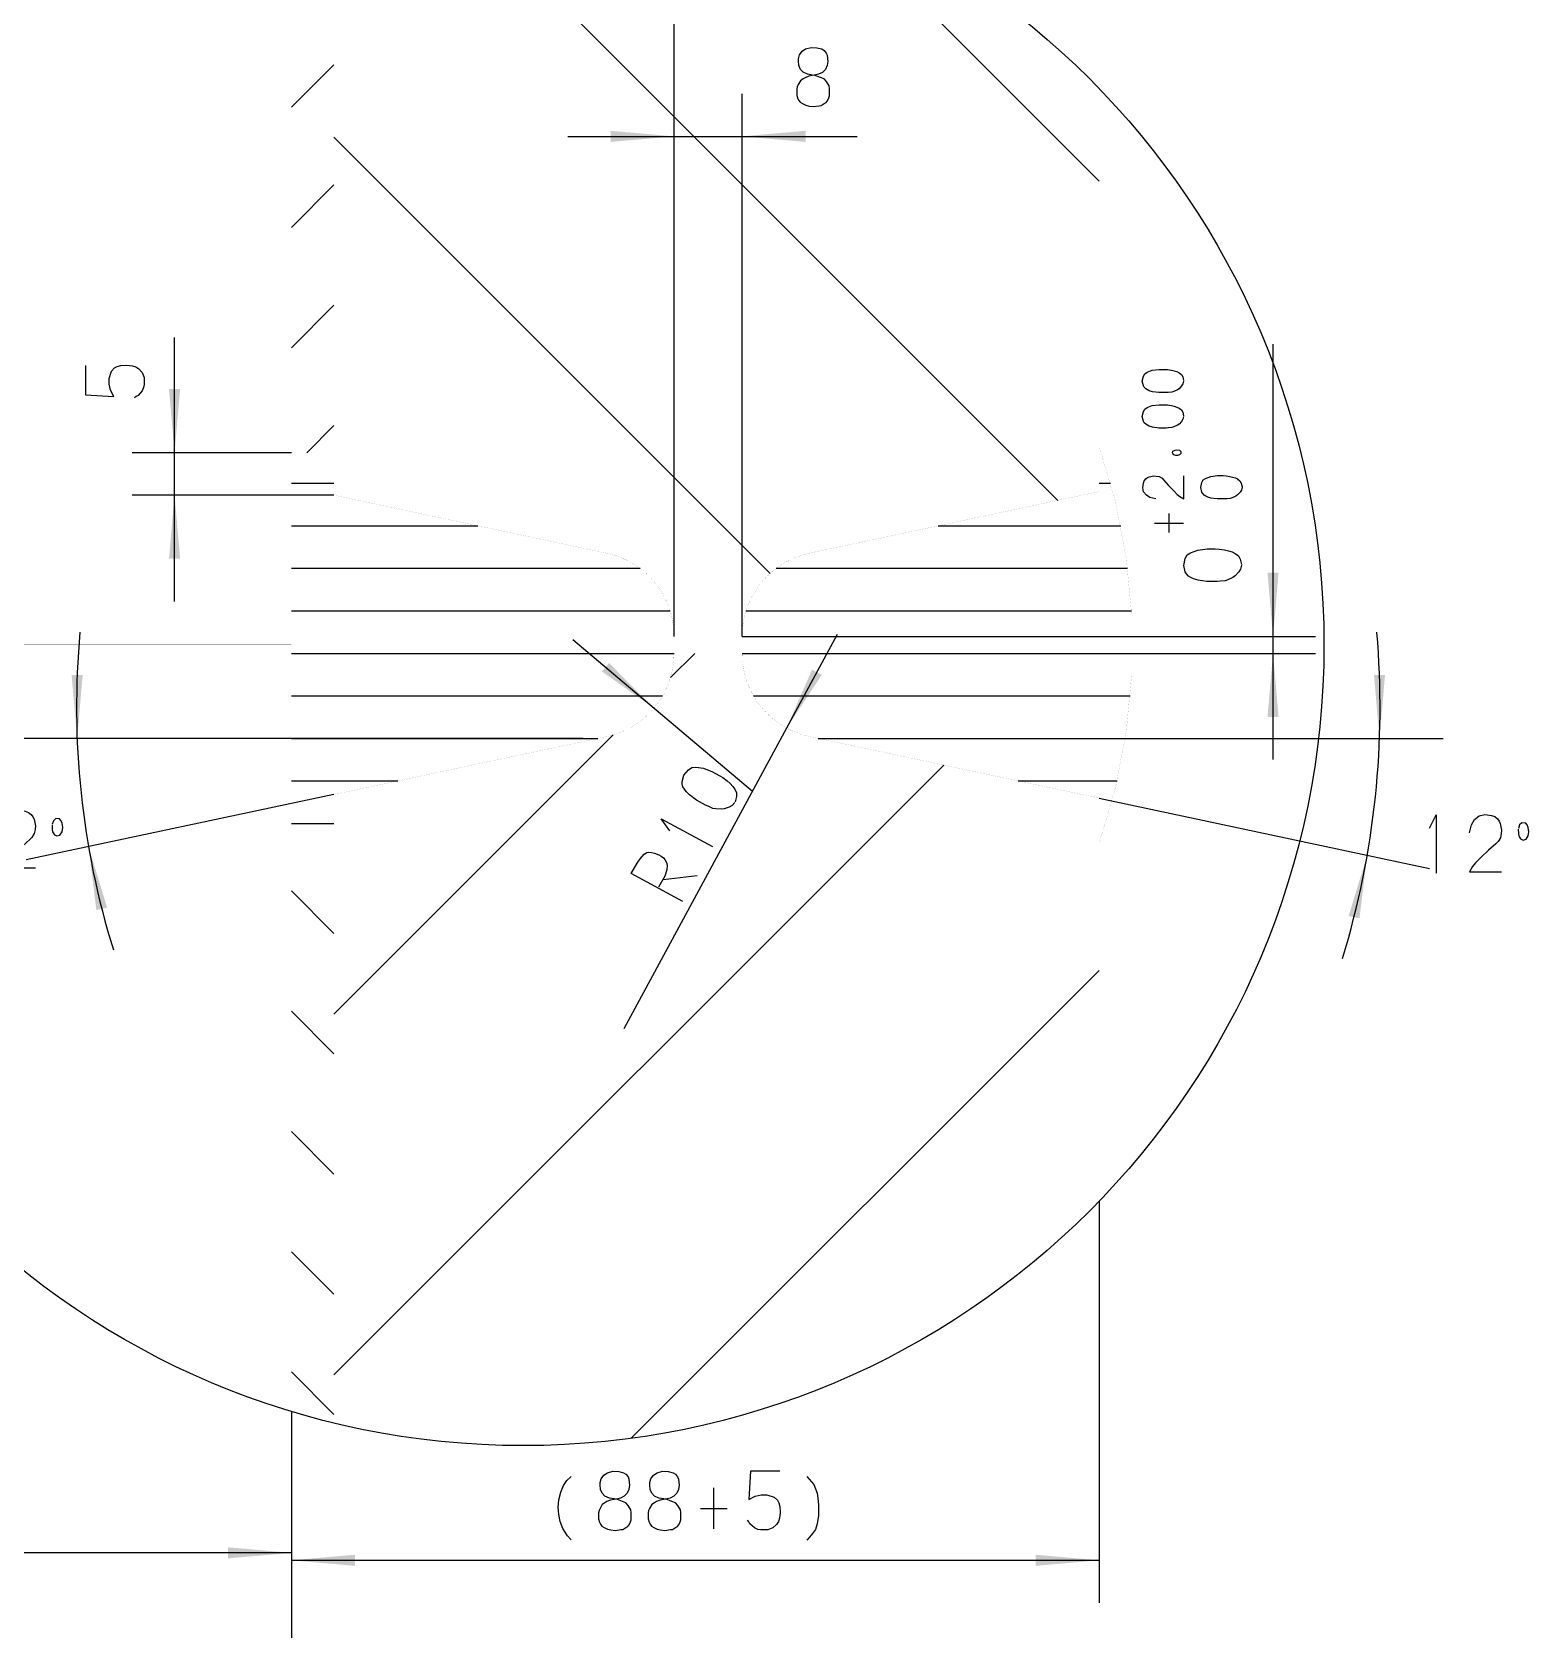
# Model space of a CAD drawing. Extents: x 0 to 8410, y 0 to 11890.
# Drawn here: x 6304 to 7008, y 3768 to 4523 of the extents above; entities that cross this region are included whole.
import ezdxf

# ---------------------------------------------------------------- set-up
doc = ezdxf.new("R2010")
doc.units = 0
doc.header["$MEASUREMENT"] = 0
doc.layers.add('6', color=7, linetype='Continuous')
doc.layers.add('7', color=7, linetype='Continuous')

# ---------------------------------------------------------------- blocks, each defined once
blk = doc.blocks.new('BLKENT146')
at = {"layer": '6', "color": 2, "linetype": 'Continuous'}
for p, q in [((6514.7, 4671.59), (6524.95, 4691.47)), ((6524.95, 4691.47), (6524.95, 4664.31)), ((6541.32, 4690.07), (6542.33, 4691.05)), ((6542.33, 4691.05), (6543.25, 4691.61)), ((6543.25, 4691.61), (6546.36, 4692.31)), ((6546.36, 4692.31), (6549.65, 4691.61)), ((6549.65, 4691.61), (6551.3, 4690.63)), ((6538.85, 4681.53), (6539.4, 4685.59)), ((6539.4, 4685.59), (6540.04, 4687.69)), ((6540.04, 4687.69), (6540.68, 4688.95)), ((6540.68, 4688.95), (6541.32, 4690.07)), ((6551.3, 4690.63), (6552.3, 4689.09)), ((6552.3, 4689.09), (6553.59, 4685.73)), ((6553.59, 4685.73), (6554.13, 4681.25)), ((6538.85, 4676.63), (6538.85, 4681.53)), ((6538.94, 4675.23), (6538.85, 4676.63)), ((6554.13, 4677.61), (6554.04, 4675.65)), ((6554.13, 4681.25), (6554.13, 4677.61)), ((6531.99, 4671.59), (6514.7, 4671.59)), ((6539.13, 4672.85), (6538.94, 4675.23)), ((6539.59, 4671.59), (6539.13, 4672.85)), ((6540.68, 4669.21), (6539.59, 4671.59)), ((6541.42, 4668.09), (6540.68, 4669.21)), ((6552.67, 4669.49), (6551.94, 4668.09)), ((6553.22, 4671.31), (6552.67, 4669.49)), ((6553.68, 4673.13), (6553.22, 4671.31)), ((6554.04, 4675.65), (6553.68, 4673.13)), ((6543.25, 4666.41), (6541.42, 4668.09)), ((6544.62, 4665.57), (6543.25, 4666.41)), ((6546.45, 4665.15), (6544.62, 4665.57)), ((6549.28, 4665.71), (6546.81, 4665.15)), ((6550.84, 4666.55), (6549.28, 4665.71)), ((6551.94, 4668.09), (6550.84, 4666.55))]:
    blk.add_line(p, q, dxfattribs=at)
at = {"layer": '6', "color": 1, "linetype": 'Continuous'}
for p, q in [((6445.89, 4601.13), (6445.89, 4670.31)), ((6605.89, 4239.11), (6605.89, 4670.31)), ((6445.89, 4650.31), (6605.89, 4650.31))]:
    blk.add_line(p, q, dxfattribs=at)
for points in [[(6445.89, 4650.31), (6475.78, 4652.92), (6475.78, 4647.69)], [(6605.89, 4650.31), (6576.01, 4647.69), (6576.01, 4652.92)]]:
    blk.add_solid(points, dxfattribs=at)
blk = doc.blocks.new('BLKENT147')
at = {"layer": '6', "color": 2, "linetype": 'Continuous'}
for p, q in [((6664.41, 4510.84), (6664.87, 4512.66)), ((6664.41, 4509.86), (6664.41, 4510.84)), ((6664.59, 4507.62), (6664.41, 4509.86)), ((6664.87, 4512.66), (6666.15, 4514.34)), ((6666.15, 4514.34), (6667.79, 4515.46)), ((6667.79, 4515.46), (6670.36, 4516.16)), ((6670.36, 4516.16), (6673.1, 4516.02)), ((6673.1, 4516.02), (6675.39, 4515.46)), ((6675.39, 4515.46), (6676.49, 4514.76)), ((6676.49, 4514.76), (6677.49, 4513.5)), ((6677.49, 4513.5), (6677.95, 4512.52)), ((6677.95, 4512.52), (6678.22, 4509.58)), ((6678.22, 4509.58), (6677.95, 4507.62)), ((6665.32, 4505.8), (6664.59, 4507.62)), ((6666.6, 4504.54), (6665.32, 4505.8)), ((6668.71, 4503.56), (6666.6, 4504.54)), ((6669.26, 4502.58), (6667.52, 4501.88)), ((6671.09, 4503.14), (6668.71, 4503.56)), ((6672.64, 4503.28), (6669.26, 4502.58)), ((6674.84, 4502.02), (6671.73, 4503.14)), ((6673.92, 4503.56), (6672.64, 4503.28)), ((6675.66, 4504.4), (6673.92, 4503.56)), ((6676.49, 4501.32), (6674.84, 4502.02)), ((6677.13, 4505.8), (6675.66, 4504.4)), ((6677.95, 4507.62), (6677.13, 4505.8)), ((6663.86, 4497.68), (6663.58, 4496.56)), ((6663.58, 4496.56), (6663.58, 4495.3)), ((6663.58, 4495.3), (6663.68, 4493.76)), ((6664.32, 4498.66), (6663.86, 4497.68)), ((6665.32, 4500.48), (6664.32, 4498.66)), ((6666.6, 4501.32), (6665.32, 4500.48)), ((6667.52, 4501.88), (6666.6, 4501.32)), ((6677.58, 4500.06), (6676.49, 4501.32)), ((6678.87, 4498.1), (6677.58, 4500.06)), ((6679.05, 4496.84), (6678.87, 4498.1)), ((6679.05, 4495.02), (6679.05, 4496.84)), ((6679.05, 4493.34), (6679.05, 4495.02)), ((6663.68, 4493.76), (6664.04, 4492.22)), ((6664.04, 4492.22), (6664.59, 4491.24)), ((6664.59, 4491.24), (6665.23, 4490.4)), ((6665.23, 4490.4), (6666.33, 4489.7)), ((6666.33, 4489.7), (6667.89, 4489)), ((6667.89, 4489), (6669.44, 4488.58)), ((6669.44, 4488.58), (6671.54, 4488.3)), ((6671.54, 4488.3), (6674.11, 4488.72)), ((6674.11, 4488.72), (6675.11, 4488.86)), ((6675.11, 4488.86), (6676.49, 4489.7)), ((6676.49, 4489.7), (6677.4, 4490.26)), ((6677.4, 4490.26), (6677.86, 4490.82)), ((6677.86, 4490.82), (6678.5, 4491.94)), ((6678.5, 4491.94), (6679.05, 4493.34))]:
    blk.add_line(p, q, dxfattribs=at)
at = {"layer": '6', "color": 1, "linetype": 'Continuous'}
for p, q in [((6605.89, 4239.11), (6605.89, 4494.3)), ((6637.89, 4239.11), (6637.89, 4494.3)), ((6555.89, 4474.3), (6692.06, 4474.3))]:
    blk.add_line(p, q, dxfattribs=at)
for points in [[(6605.89, 4474.3), (6576.01, 4471.69), (6576.01, 4476.92)], [(6637.89, 4474.3), (6667.78, 4476.92), (6667.78, 4471.69)]]:
    blk.add_solid(points, dxfattribs=at)
blk = doc.blocks.new('BLKENT148')
at = {"layer": '6', "color": 1, "linetype": 'Continuous'}
blk.add_line((6682.65, 4239.9), (6582.31, 4054.48), dxfattribs=at)
at = {"layer": '6', "color": 2, "linetype": 'Continuous'}
for p, q in [((6612.69, 4176.39), (6614.33, 4177.37)), ((6614.33, 4177.37), (6616.17, 4177.52)), ((6616.17, 4177.52), (6619.73, 4177.05)), ((6609.64, 4170.75), (6610.51, 4173.82)), ((6609.7, 4169.68), (6609.64, 4170.75)), ((6610.08, 4168.33), (6609.7, 4169.68)), ((6610.51, 4173.82), (6612.69, 4176.39)), ((6619.73, 4177.05), (6623.93, 4175.4)), ((6623.93, 4175.4), (6627.14, 4173.67)), ((6627.14, 4173.67), (6628.82, 4172.65)), ((6628.82, 4172.65), (6630.86, 4171.13)), ((6630.86, 4171.13), (6632.24, 4169.86)), ((6632.24, 4169.86), (6633.58, 4168.51)), ((6610.76, 4167.23), (6610.08, 4168.33)), ((6611.56, 4166.07), (6610.76, 4167.23)), ((6613.11, 4164.51), (6611.56, 4166.07)), ((6616.42, 4162.09), (6613.11, 4164.51)), ((6620.72, 4159.76), (6616.42, 4162.09)), ((6633.58, 4168.51), (6634.46, 4167.2)), ((6634.46, 4167.2), (6635.29, 4165.51)), ((6635.29, 4163.74), (6634.61, 4161.3)), ((6635.29, 4165.51), (6635.29, 4163.74)), ((6622, 4159.17), (6620.72, 4159.76)), ((6624.18, 4158.2), (6622, 4159.17)), ((6625.51, 4158.01), (6624.18, 4158.2)), ((6628.12, 4157.84), (6625.51, 4158.01)), ((6629.45, 4157.95), (6628.12, 4157.84)), ((6631.8, 4158.76), (6629.45, 4157.95)), ((6633.2, 4159.57), (6631.8, 4158.76)), ((6634.44, 4160.98), (6633.2, 4159.57)), ((6603.96, 4147.61), (6599.9, 4153.34)), ((6599.9, 4153.34), (6624.03, 4140.28)), ((6585.76, 4127.49), (6588.58, 4132.42)), ((6588.58, 4132.42), (6589.88, 4134.52)), ((6589.88, 4134.52), (6591.8, 4136.6)), ((6591.8, 4136.6), (6593.02, 4137.4)), ((6593.02, 4137.4), (6593.9, 4137.55)), ((6593.9, 4137.55), (6595.27, 4137.43)), ((6595.27, 4137.43), (6596.72, 4137.17)), ((6596.72, 4137.17), (6598.7, 4136.41)), ((6598.7, 4136.41), (6599.89, 4135.66)), ((6599.89, 4135.66), (6600.91, 4134.9)), ((6600.91, 4134.9), (6601.59, 4134.11)), ((6601.59, 4134.11), (6602.15, 4133.08)), ((6602.15, 4133.08), (6602.51, 4132.27)), ((6602.51, 4132.27), (6602.69, 4131.13)), ((6610.01, 4114.37), (6585.76, 4127.49)), ((6601.49, 4126.27), (6598.53, 4121.1)), ((6600.78, 4124.67), (6616.8, 4126.61)), ((6602.47, 4129.27), (6601.49, 4126.27)), ((6602.53, 4129.66), (6602.47, 4129.27)), ((6602.69, 4131.13), (6602.53, 4129.66))]:
    blk.add_line(p, q, dxfattribs=at)
at = {"layer": '6', "color": 1, "linetype": 'Continuous'}
blk.add_solid([(6658.85, 4195.93), (6670.78, 4223.46), (6675.38, 4220.97)], dxfattribs=at)
blk = doc.blocks.new('BLKENT149')
at = {"layer": '6', "color": 1, "linetype": 'Continuous'}
for p, q in [((6370.95, 4255.51), (6370.95, 4379.67)), ((6425.89, 4325.51), (6350.95, 4325.51)), ((6445.89, 4305.51), (6350.95, 4305.51))]:
    blk.add_line(p, q, dxfattribs=at)
at = {"layer": '6', "color": 2, "linetype": 'Continuous'}
for p, q in [((6329.09, 4366.57), (6329.09, 4352.66)), ((6342.67, 4365.48), (6343.93, 4366.12)), ((6343.93, 4366.12), (6345.61, 4366.48)), ((6345.61, 4366.48), (6348.41, 4366.66)), ((6348.41, 4366.66), (6351.21, 4366.39)), ((6351.21, 4366.39), (6352.75, 4365.84)), ((6340.15, 4360.35), (6341.27, 4363.83)), ((6340.15, 4357.7), (6340.15, 4360.35)), ((6341.27, 4363.83), (6342.67, 4365.48)), ((6352.75, 4365.84), (6354.15, 4365.02)), ((6354.15, 4365.02), (6355.69, 4363.19)), ((6355.69, 4363.19), (6356.67, 4360.9)), ((6356.67, 4360.9), (6356.67, 4357.61)), ((6329.09, 4352.66), (6342.39, 4351.93)), ((6340.85, 4354.95), (6340.15, 4357.7)), ((6342.39, 4351.93), (6340.85, 4354.95)), ((6352.89, 4351.93), (6352.05, 4351.38)), ((6353.87, 4352.39), (6352.89, 4351.93)), ((6355.69, 4354.59), (6353.87, 4352.39)), ((6356.39, 4356.23), (6355.69, 4354.59)), ((6356.67, 4357.61), (6356.39, 4356.23))]:
    blk.add_line(p, q, dxfattribs=at)
at = {"layer": '6', "color": 1, "linetype": 'Continuous'}
for points in [[(6370.95, 4325.51), (6368.34, 4355.4), (6373.57, 4355.4)], [(6370.95, 4305.51), (6373.57, 4275.62), (6368.34, 4275.62)]]:
    blk.add_solid(points, dxfattribs=at)
blk = doc.blocks.new('BLKENT150')
at = {"layer": '6', "color": 1, "linetype": 'Continuous'}
for p, q in [((6885.46, 4191.11), (6967.73, 4191.11)), ((6805.89, 4163.01), (6961.3, 4129.97))]:
    blk.add_line(p, q, dxfattribs=at)
at = {"layer": '6', "color": 2, "linetype": 'Continuous'}
for p, q in [((6961.32, 4148.84), (6964.43, 4155.14)), ((6964.43, 4155.14), (6964.43, 4127.7)), ((6982.46, 4152.9), (6984.56, 4154.72)), ((6984.56, 4154.72), (6987.22, 4155.28)), ((6987.22, 4155.28), (6990.33, 4154.86)), ((6990.33, 4154.86), (6991.97, 4154.3)), ((6980.08, 4146.74), (6980.99, 4150.52)), ((6980.99, 4150.52), (6982.46, 4152.9)), ((6991.97, 4154.3), (6993.16, 4153.32)), ((6993.16, 4153.32), (6993.99, 4152.2)), ((6993.99, 4152.2), (6994.54, 4151.08)), ((6994.54, 4151.08), (6995.18, 4148)), ((6995.18, 4148), (6994.99, 4146.32)), ((7002.95, 4148.42), (7003.05, 4146.32)), ((7003.59, 4150.38), (7003.05, 4148.7)), ((7004.69, 4151.36), (7003.59, 4150.38)), ((7006.52, 4151.22), (7004.69, 4151.36)), ((7007.26, 4150.38), (7006.52, 4151.22)), ((7007.71, 4149.26), (7007.26, 4150.38)), ((7007.99, 4147.16), (7007.71, 4149.26)), ((7007.71, 4145.2), (7007.99, 4147.16)), ((6992.52, 4141.56), (6989.05, 4138.48)), ((6993.53, 4142.54), (6992.52, 4141.56)), ((6994.63, 4144.36), (6993.53, 4142.54)), ((6994.99, 4146.32), (6994.63, 4144.36)), ((7003.05, 4146.32), (7003.23, 4145.2)), ((7003.23, 4145.2), (7003.5, 4144.64)), ((7003.5, 4144.64), (7004.05, 4143.8)), ((7004.05, 4143.8), (7005.24, 4143.24)), ((7005.24, 4143.24), (7006.71, 4143.66)), ((7006.71, 4143.66), (7007.71, 4145.2)), ((6982.92, 4132.6), (6981.54, 4130.78)), ((6985.39, 4135.12), (6982.92, 4132.6)), ((6989.05, 4138.48), (6985.39, 4135.12)), ((6981.54, 4130.78), (6980.08, 4128.26)), ((6980.08, 4128.26), (6995.18, 4128.26))]:
    blk.add_line(p, q, dxfattribs=at)
at = {"layer": '6', "color": 1, "linetype": 'Continuous'}
blk.add_arc((6533.2, 4205.87), 404.8, 343.013, 4.987, dxfattribs=at)
for points in [[(6937.73, 4191.11), (6935.11, 4221), (6940.34, 4221)], [(6931.96, 4136.21), (6928.3, 4106.43), (6923.18, 4107.52)]]:
    blk.add_solid(points, dxfattribs=at)
blk = doc.blocks.new('BLKENT151')
at = {"layer": '6', "color": 1, "linetype": 'Continuous'}
for p, q in [((6351.45, 4191.11), (6295.13, 4191.11)), ((6445.89, 4164.71), (6301.14, 4133.94))]:
    blk.add_line(p, q, dxfattribs=at)
at = {"layer": '6', "color": 2, "linetype": 'Continuous'}
for p, q in [((6271.67, 4150.84), (6274.78, 4157.14)), ((6274.78, 4157.14), (6274.78, 4129.7)), ((6291.34, 4152.52), (6292.81, 4154.9)), ((6292.81, 4154.9), (6294.91, 4156.72)), ((6294.91, 4156.72), (6297.56, 4157.28)), ((6297.56, 4157.28), (6300.68, 4156.86)), ((6300.68, 4156.86), (6302.32, 4156.3)), ((6302.32, 4156.3), (6303.51, 4155.32)), ((6303.51, 4155.32), (6304.34, 4154.2)), ((6290.43, 4148.74), (6291.34, 4152.52)), ((6304.34, 4154.2), (6304.88, 4153.08)), ((6304.88, 4153.08), (6305.52, 4150)), ((6305.34, 4148.32), (6304.98, 4146.36)), ((6305.52, 4150), (6305.34, 4148.32)), ((6313.3, 4150.42), (6313.39, 4148.32)), ((6313.94, 4152.38), (6313.39, 4150.7)), ((6313.39, 4148.32), (6313.58, 4147.2)), ((6313.58, 4147.2), (6313.85, 4146.64)), ((6315.04, 4153.36), (6313.94, 4152.38)), ((6316.87, 4153.22), (6315.04, 4153.36)), ((6317.6, 4152.38), (6316.87, 4153.22)), ((6317.05, 4145.66), (6318.06, 4147.2)), ((6318.06, 4151.26), (6317.6, 4152.38)), ((6318.33, 4149.16), (6318.06, 4151.26)), ((6318.06, 4147.2), (6318.33, 4149.16)), ((6299.39, 4140.48), (6295.73, 4137.12)), ((6302.87, 4143.56), (6299.39, 4140.48)), ((6303.88, 4144.54), (6302.87, 4143.56)), ((6304.98, 4146.36), (6303.88, 4144.54)), ((6313.85, 4146.64), (6314.4, 4145.8)), ((6314.4, 4145.8), (6315.59, 4145.24)), ((6315.59, 4145.24), (6317.05, 4145.66)), ((6291.89, 4132.78), (6290.43, 4130.26)), ((6293.26, 4134.6), (6291.89, 4132.78)), ((6295.73, 4137.12), (6293.26, 4134.6)), ((6290.43, 4130.26), (6305.52, 4130.26))]:
    blk.add_line(p, q, dxfattribs=at)
at = {"layer": '6', "color": 1, "linetype": 'Continuous'}
blk.add_arc((6710.61, 4205.88), 385.77, 174.768, 197.233, dxfattribs=at)
for points in [[(6325.13, 4191.11), (6322.51, 4221), (6327.74, 4221)], [(6330.48, 4140.18), (6339.25, 4111.49), (6334.14, 4110.4)]]:
    blk.add_solid(points, dxfattribs=at)
blk = doc.blocks.new('BLKENT153')
at = {"layer": '6', "color": 1, "linetype": 'Continuous'}
for p, q in [((6425.89, 3874.53), (6425.89, 3767.98)), ((6425.89, 3807.98), (6152.51, 3807.98))]:
    blk.add_line(p, q, dxfattribs=at)
at = {"layer": '6', "color": 2, "linetype": 'Continuous'}
for p, q in [((6164.32, 3843.2), (6164.32, 3815.62)), ((6184.72, 3836.76), (6187.83, 3843.06)), ((6187.83, 3843.06), (6187.83, 3815.62)), ((6204.03, 3838.02), (6204.49, 3839.84)), ((6204.03, 3837.04), (6204.03, 3838.02)), ((6204.49, 3839.84), (6205.77, 3841.52)), ((6205.77, 3841.52), (6207.42, 3842.64)), ((6207.42, 3842.64), (6209.98, 3843.34)), ((6209.98, 3843.34), (6212.72, 3843.2)), ((6212.72, 3843.2), (6215.01, 3842.64)), ((6215.01, 3842.64), (6216.11, 3841.94)), ((6216.11, 3841.94), (6217.11, 3840.68)), ((6217.11, 3840.68), (6217.57, 3839.7)), ((6217.57, 3839.7), (6217.85, 3836.76)), ((6227.27, 3836.76), (6227.91, 3838.86)), ((6227.91, 3838.86), (6228.55, 3840.12)), ((6228.55, 3840.12), (6229.19, 3841.24)), ((6229.19, 3841.24), (6230.2, 3842.22)), ((6230.2, 3842.22), (6231.11, 3842.78)), ((6231.11, 3842.78), (6234.23, 3843.48)), ((6234.23, 3843.48), (6237.52, 3842.78)), ((6237.52, 3842.78), (6239.17, 3841.8)), ((6239.17, 3841.8), (6240.17, 3840.26)), ((6240.17, 3840.26), (6241.45, 3836.9)), ((6250.6, 3836.76), (6251.25, 3838.86)), ((6251.25, 3838.86), (6251.89, 3840.12)), ((6251.89, 3840.12), (6252.53, 3841.24)), ((6252.53, 3841.24), (6253.53, 3842.22)), ((6253.53, 3842.22), (6254.45, 3842.78)), ((6254.45, 3842.78), (6257.56, 3843.48)), ((6257.56, 3843.48), (6260.85, 3842.78)), ((6260.85, 3842.78), (6262.5, 3841.8)), ((6262.5, 3841.8), (6263.51, 3840.26)), ((6263.51, 3840.26), (6264.79, 3836.9)), ((6156.91, 3831.44), (6156.82, 3829.48)), ((6157.27, 3832.98), (6156.91, 3831.44)), ((6157.64, 3833.82), (6157.27, 3832.98)), ((6158, 3834.38), (6157.64, 3833.82)), ((6158.83, 3835.36), (6158, 3834.38)), ((6162.21, 3836.76), (6158.83, 3835.36)), ((6166.42, 3836.76), (6162.21, 3836.76)), ((6166.42, 3836.76), (6169.26, 3835.92)), ((6169.26, 3835.92), (6170.08, 3835.36)), ((6170.08, 3835.36), (6171, 3833.96)), ((6171, 3833.96), (6171.46, 3832.84)), ((6171.46, 3832.84), (6171.73, 3831.44)), ((6171.73, 3831.44), (6171.82, 3829.48)), ((6204.21, 3834.8), (6204.03, 3837.04)), ((6204.95, 3832.98), (6204.21, 3834.8)), ((6206.23, 3831.72), (6204.95, 3832.98)), ((6208.33, 3830.74), (6206.23, 3831.72)), ((6208.88, 3829.76), (6207.14, 3829.06)), ((6210.71, 3830.32), (6208.33, 3830.74)), ((6212.27, 3830.46), (6208.88, 3829.76)), ((6214.46, 3829.2), (6211.35, 3830.32)), ((6213.55, 3830.74), (6212.27, 3830.46)), ((6215.29, 3831.58), (6213.55, 3830.74)), ((6216.75, 3832.98), (6215.29, 3831.58)), ((6217.57, 3834.8), (6216.75, 3832.98)), ((6217.85, 3836.76), (6217.57, 3834.8)), ((6226.72, 3832.7), (6227.27, 3836.76)), ((6226.72, 3827.8), (6226.72, 3832.7)), ((6241.45, 3836.9), (6242, 3832.42)), ((6242, 3832.42), (6242, 3828.78)), ((6250.06, 3832.7), (6250.6, 3836.76)), ((6250.06, 3827.8), (6250.06, 3832.7)), ((6264.79, 3836.9), (6265.34, 3832.42)), ((6265.34, 3832.42), (6265.34, 3828.78)), ((6156.82, 3829.48), (6156.91, 3827.52)), ((6156.91, 3827.52), (6157.36, 3825.42)), ((6157.36, 3825.42), (6157.73, 3824.72)), ((6157.73, 3824.72), (6158.65, 3823.6)), ((6158.65, 3823.6), (6162.21, 3822.2)), ((6162.21, 3822.2), (6166.42, 3822.2)), ((6169.99, 3823.46), (6166.42, 3822.2)), ((6170.91, 3824.72), (6169.99, 3823.46)), ((6171.46, 3825.98), (6170.91, 3824.72)), ((6171.73, 3827.52), (6171.46, 3825.98)), ((6171.82, 3829.48), (6171.73, 3827.52)), ((6203.48, 3824.86), (6203.21, 3823.74)), ((6203.21, 3823.74), (6203.21, 3822.48)), ((6203.21, 3822.48), (6203.3, 3820.94)), ((6203.94, 3825.84), (6203.48, 3824.86)), ((6204.95, 3827.66), (6203.94, 3825.84)), ((6206.23, 3828.5), (6204.95, 3827.66)), ((6207.14, 3829.06), (6206.23, 3828.5)), ((6216.11, 3828.5), (6214.46, 3829.2)), ((6217.21, 3827.24), (6216.11, 3828.5)), ((6218.49, 3825.28), (6217.21, 3827.24)), ((6218.67, 3824.02), (6218.49, 3825.28)), ((6218.67, 3822.2), (6218.67, 3824.02)), ((6218.67, 3820.52), (6218.67, 3822.2)), ((6226.81, 3826.4), (6226.72, 3827.8)), ((6227, 3824.02), (6226.81, 3826.4)), ((6227.45, 3822.76), (6227, 3824.02)), ((6228.55, 3820.38), (6227.45, 3822.76)), ((6241.09, 3822.48), (6240.54, 3820.66)), ((6241.55, 3824.3), (6241.09, 3822.48)), ((6241.91, 3826.82), (6241.55, 3824.3)), ((6242, 3828.78), (6241.91, 3826.82)), ((6250.15, 3826.4), (6250.06, 3827.8)), ((6250.33, 3824.02), (6250.15, 3826.4)), ((6250.79, 3822.76), (6250.33, 3824.02)), ((6251.89, 3820.38), (6250.79, 3822.76)), ((6264.42, 3822.48), (6263.87, 3820.66)), ((6264.88, 3824.3), (6264.42, 3822.48)), ((6265.25, 3826.82), (6264.88, 3824.3)), ((6265.34, 3828.78), (6265.25, 3826.82)), ((6203.3, 3820.94), (6203.66, 3819.4)), ((6203.66, 3819.4), (6204.21, 3818.42)), ((6204.21, 3818.42), (6204.85, 3817.58)), ((6204.85, 3817.58), (6205.95, 3816.88)), ((6205.95, 3816.88), (6207.51, 3816.18)), ((6207.51, 3816.18), (6209.06, 3815.76)), ((6209.06, 3815.76), (6211.17, 3815.48)), ((6211.17, 3815.48), (6213.73, 3815.9)), ((6213.73, 3815.9), (6214.74, 3816.04)), ((6214.74, 3816.04), (6216.11, 3816.88)), ((6216.11, 3816.88), (6217.02, 3817.44)), ((6217.02, 3817.44), (6217.48, 3818)), ((6217.48, 3818), (6218.12, 3819.12)), ((6218.12, 3819.12), (6218.67, 3820.52)), ((6229.28, 3819.26), (6228.55, 3820.38)), ((6231.11, 3817.58), (6229.28, 3819.26)), ((6232.49, 3816.74), (6231.11, 3817.58)), ((6234.32, 3816.32), (6232.49, 3816.74)), ((6237.15, 3816.88), (6234.68, 3816.32)), ((6238.71, 3817.72), (6237.15, 3816.88)), ((6239.81, 3819.26), (6238.71, 3817.72)), ((6240.54, 3820.66), (6239.81, 3819.26)), ((6252.62, 3819.26), (6251.89, 3820.38)), ((6254.45, 3817.58), (6252.62, 3819.26)), ((6255.82, 3816.74), (6254.45, 3817.58)), ((6257.65, 3816.32), (6255.82, 3816.74)), ((6260.49, 3816.88), (6258.02, 3816.32)), ((6262.04, 3817.72), (6260.49, 3816.88)), ((6263.14, 3819.26), (6262.04, 3817.72)), ((6263.87, 3820.66), (6263.14, 3819.26))]:
    blk.add_line(p, q, dxfattribs=at)
at = {"layer": '6', "color": 1, "linetype": 'Continuous'}
blk.add_solid([(6425.89, 3807.98), (6396.01, 3805.37), (6396.01, 3810.6)], dxfattribs=at)
blk = doc.blocks.new('BLKENT154')
at = {"layer": '6', "color": 1, "linetype": 'Continuous'}
for p, q in [((6805.89, 3973.44), (6805.89, 3784.48)), ((6425.89, 3874.53), (6425.89, 3784.48)), ((6425.89, 3804.48), (6805.89, 3804.48))]:
    blk.add_line(p, q, dxfattribs=at)
at = {"layer": '6', "color": 2, "linetype": 'Continuous'}
for p, q in [((6572.9, 3844.52), (6574.55, 3845.64)), ((6574.55, 3845.64), (6577.11, 3846.34)), ((6577.11, 3846.34), (6579.85, 3846.2)), ((6579.85, 3846.2), (6582.14, 3845.64)), ((6582.14, 3845.64), (6583.24, 3844.94)), ((6583.24, 3844.94), (6584.24, 3843.68)), ((6596.23, 3844.52), (6597.88, 3845.64)), ((6597.88, 3845.64), (6600.44, 3846.34)), ((6600.44, 3846.34), (6603.19, 3846.2)), ((6603.19, 3846.2), (6605.47, 3845.64)), ((6605.47, 3845.64), (6606.57, 3844.94)), ((6606.57, 3844.94), (6607.58, 3843.68)), ((6641.8, 3846.34), (6641.07, 3833.04)), ((6655.71, 3846.34), (6641.8, 3846.34)), ((6552.58, 3836.54), (6553.87, 3839.62)), ((6553.87, 3839.62), (6555.42, 3842)), ((6555.42, 3842), (6557.43, 3843.96)), ((6571.16, 3841.02), (6571.62, 3842.84)), ((6571.16, 3840.04), (6571.16, 3841.02)), ((6571.34, 3837.8), (6571.16, 3840.04)), ((6572.07, 3835.98), (6571.34, 3837.8)), ((6571.62, 3842.84), (6572.9, 3844.52)), ((6584.7, 3837.8), (6583.88, 3835.98)), ((6584.24, 3843.68), (6584.7, 3842.7)), ((6584.7, 3842.7), (6584.98, 3839.76)), ((6584.98, 3839.76), (6584.7, 3837.8)), ((6594.49, 3841.02), (6594.95, 3842.84)), ((6594.49, 3840.04), (6594.49, 3841.02)), ((6594.68, 3837.8), (6594.49, 3840.04)), ((6595.41, 3835.98), (6594.68, 3837.8)), ((6594.95, 3842.84), (6596.23, 3844.52)), ((6608.04, 3837.8), (6607.21, 3835.98)), ((6607.58, 3843.68), (6608.04, 3842.7)), ((6608.04, 3842.7), (6608.31, 3839.76)), ((6608.31, 3839.76), (6608.04, 3837.8)), ((6624.51, 3838.5), (6624.51, 3819.32)), ((6668.33, 3843.82), (6671.63, 3840.18)), ((6671.63, 3840.18), (6673.28, 3836.12)), ((6551.4, 3829.4), (6551.67, 3832.9)), ((6551.67, 3832.9), (6552.58, 3836.54)), ((6572.07, 3830.66), (6571.07, 3828.84)), ((6573.36, 3834.72), (6572.07, 3835.98)), ((6573.36, 3831.5), (6572.07, 3830.66)), ((6575.46, 3833.74), (6573.36, 3834.72)), ((6574.27, 3832.06), (6573.36, 3831.5)), ((6576.01, 3832.76), (6574.27, 3832.06)), ((6577.84, 3833.32), (6575.46, 3833.74)), ((6579.39, 3833.46), (6576.01, 3832.76)), ((6581.59, 3832.2), (6578.48, 3833.32)), ((6580.68, 3833.74), (6579.39, 3833.46)), ((6582.41, 3834.58), (6580.68, 3833.74)), ((6583.24, 3831.5), (6581.59, 3832.2)), ((6583.88, 3835.98), (6582.41, 3834.58)), ((6584.34, 3830.24), (6583.24, 3831.5)), ((6585.62, 3828.28), (6584.34, 3830.24)), ((6595.41, 3830.66), (6594.4, 3828.84)), ((6596.69, 3834.72), (6595.41, 3835.98)), ((6596.69, 3831.5), (6595.41, 3830.66)), ((6598.79, 3833.74), (6596.69, 3834.72)), ((6597.6, 3832.06), (6596.69, 3831.5)), ((6599.34, 3832.76), (6597.6, 3832.06)), ((6601.17, 3833.32), (6598.79, 3833.74)), ((6602.73, 3833.46), (6599.34, 3832.76)), ((6604.92, 3832.2), (6601.81, 3833.32)), ((6604.01, 3833.74), (6602.73, 3833.46)), ((6605.75, 3834.58), (6604.01, 3833.74)), ((6606.57, 3831.5), (6604.92, 3832.2)), ((6607.21, 3835.98), (6605.75, 3834.58)), ((6607.67, 3830.24), (6606.57, 3831.5)), ((6608.95, 3828.28), (6607.67, 3830.24)), ((6641.07, 3833.04), (6644.09, 3834.58)), ((6644.09, 3834.58), (6646.83, 3835.28)), ((6646.83, 3835.28), (6649.49, 3835.28)), ((6649.49, 3835.28), (6652.96, 3834.16)), ((6652.96, 3834.16), (6654.61, 3832.76)), ((6654.61, 3832.76), (6655.25, 3831.5)), ((6655.25, 3831.5), (6655.62, 3829.82)), ((6655.62, 3829.82), (6655.8, 3827.02)), ((6673.28, 3836.12), (6673.73, 3832.48)), ((6673.73, 3832.48), (6673.92, 3830.1)), ((6673.92, 3830.1), (6673.92, 3825.62)), ((6551.67, 3826.04), (6551.4, 3829.4)), ((6552.31, 3822.68), (6551.67, 3826.04)), ((6553.59, 3819.46), (6552.31, 3822.68)), ((6570.61, 3827.86), (6570.34, 3826.74)), ((6570.34, 3826.74), (6570.34, 3825.48)), ((6570.34, 3825.48), (6570.43, 3823.94)), ((6570.43, 3823.94), (6570.79, 3822.4)), ((6571.07, 3828.84), (6570.61, 3827.86)), ((6570.79, 3822.4), (6571.34, 3821.42)), ((6585.25, 3822.12), (6585.8, 3823.52)), ((6585.8, 3827.02), (6585.62, 3828.28)), ((6585.8, 3825.2), (6585.8, 3827.02)), ((6585.8, 3823.52), (6585.8, 3825.2)), ((6593.94, 3827.86), (6593.67, 3826.74)), ((6593.67, 3826.74), (6593.67, 3825.48)), ((6593.67, 3825.48), (6593.76, 3823.94)), ((6593.76, 3823.94), (6594.13, 3822.4)), ((6594.4, 3828.84), (6593.94, 3827.86)), ((6594.13, 3822.4), (6594.68, 3821.42)), ((6608.58, 3822.12), (6609.13, 3823.52)), ((6609.13, 3827.02), (6608.95, 3828.28)), ((6609.13, 3825.2), (6609.13, 3827.02)), ((6609.13, 3823.52), (6609.13, 3825.2)), ((6618.28, 3828.84), (6630.82, 3828.84)), ((6641.07, 3822.54), (6640.52, 3823.38)), ((6641.52, 3821.56), (6641.07, 3822.54)), ((6654.98, 3822.68), (6654.15, 3821.28)), ((6655.52, 3824.22), (6654.98, 3822.68)), ((6655.8, 3827.02), (6655.52, 3824.22)), ((6673.92, 3825.62), (6673.18, 3821.56)), ((6555.7, 3815.96), (6553.59, 3819.46)), ((6557.43, 3814.14), (6555.7, 3815.96)), ((6571.34, 3821.42), (6571.98, 3820.58)), ((6571.98, 3820.58), (6573.08, 3819.88)), ((6573.08, 3819.88), (6574.64, 3819.18)), ((6574.64, 3819.18), (6576.19, 3818.76)), ((6576.19, 3818.76), (6578.3, 3818.48)), ((6578.3, 3818.48), (6580.86, 3818.9)), ((6580.86, 3818.9), (6581.87, 3819.04)), ((6581.87, 3819.04), (6583.24, 3819.88)), ((6583.24, 3819.88), (6584.15, 3820.44)), ((6584.15, 3820.44), (6584.61, 3821)), ((6584.61, 3821), (6585.25, 3822.12)), ((6594.68, 3821.42), (6595.32, 3820.58)), ((6595.32, 3820.58), (6596.41, 3819.88)), ((6596.41, 3819.88), (6597.97, 3819.18)), ((6597.97, 3819.18), (6599.53, 3818.76)), ((6599.53, 3818.76), (6601.63, 3818.48)), ((6601.63, 3818.48), (6604.19, 3818.9)), ((6604.19, 3818.9), (6605.2, 3819.04)), ((6605.2, 3819.04), (6606.57, 3819.88)), ((6606.57, 3819.88), (6607.49, 3820.44)), ((6607.49, 3820.44), (6607.94, 3821)), ((6607.94, 3821), (6608.58, 3822.12)), ((6643.72, 3819.74), (6641.52, 3821.56)), ((6645.37, 3819.04), (6643.72, 3819.74)), ((6646.74, 3818.76), (6645.37, 3819.04)), ((6650.03, 3818.76), (6646.74, 3818.76)), ((6652.32, 3819.74), (6650.03, 3818.76)), ((6654.15, 3821.28), (6652.32, 3819.74)), ((6670.62, 3816.38), (6668.43, 3814)), ((6672.36, 3819.04), (6670.62, 3816.38)), ((6673.18, 3821.56), (6672.36, 3819.04))]:
    blk.add_line(p, q, dxfattribs=at)
at = {"layer": '6', "color": 1, "linetype": 'Continuous'}
for points in [[(6425.89, 3804.48), (6455.78, 3807.09), (6455.78, 3801.87)], [(6805.89, 3804.48), (6776.01, 3801.87), (6776.01, 3807.09)]]:
    blk.add_solid(points, dxfattribs=at)
blk = doc.blocks.new('BLKENT162')
at = {"layer": '6', "color": 1, "linetype": 'Continuous'}
for p, q in [((6887.65, 4181.11), (6887.65, 4376.61)), ((6637.89, 4239.11), (6907.65, 4239.11)), ((6637.89, 4231.11), (6907.65, 4231.11))]:
    blk.add_line(p, q, dxfattribs=at)
at = {"layer": '6', "color": 2, "linetype": 'Continuous'}
for p, q in [((6826.15, 4359.14), (6826.65, 4361.49)), ((6826.65, 4356.92), (6826.15, 4359.14)), ((6826.65, 4361.49), (6827.35, 4362.67)), ((6827.35, 4362.67), (6828.45, 4363.39)), ((6828.45, 4363.39), (6830.85, 4364.3)), ((6830.85, 4364.3), (6834.05, 4364.69)), ((6834.05, 4364.69), (6836.65, 4364.69)), ((6836.65, 4364.69), (6838.05, 4364.63)), ((6838.05, 4364.63), (6839.85, 4364.37)), ((6839.85, 4364.37), (6841.15, 4364.04)), ((6841.15, 4364.04), (6842.45, 4363.65)), ((6842.45, 4363.65), (6843.45, 4363.13)), ((6843.45, 4363.13), (6844.55, 4362.34)), ((6844.55, 4362.34), (6845.15, 4361.23)), ((6845.15, 4361.23), (6845.55, 4359.47)), ((6845.55, 4359.2), (6845.25, 4357.9)), ((6827.05, 4356.26), (6826.65, 4356.92)), ((6827.75, 4355.54), (6827.05, 4356.26)), ((6828.55, 4355.09), (6827.75, 4355.54)), ((6829.45, 4354.63), (6828.55, 4355.09)), ((6830.95, 4354.17), (6829.45, 4354.63)), ((6833.85, 4353.78), (6830.95, 4354.17)), ((6837.35, 4353.78), (6833.85, 4353.78)), ((6838.35, 4353.85), (6837.35, 4353.78)), ((6840.05, 4353.98), (6838.35, 4353.85)), ((6840.95, 4354.3), (6840.05, 4353.98)), ((6842.65, 4355.09), (6840.95, 4354.3)), ((6843.45, 4355.61), (6842.65, 4355.09)), ((6844.65, 4356.92), (6843.45, 4355.61)), ((6845.25, 4357.9), (6844.65, 4356.92)), ((6826.15, 4342.47), (6826.65, 4344.83)), ((6826.65, 4344.83), (6827.35, 4346)), ((6827.35, 4346), (6828.45, 4346.72)), ((6828.45, 4346.72), (6830.85, 4347.64)), ((6830.85, 4347.64), (6834.05, 4348.03)), ((6834.05, 4348.03), (6836.65, 4348.03)), ((6836.65, 4348.03), (6838.05, 4347.96)), ((6838.05, 4347.96), (6839.85, 4347.7)), ((6839.85, 4347.7), (6841.15, 4347.37)), ((6841.15, 4347.37), (6842.45, 4346.98)), ((6842.45, 4346.98), (6843.45, 4346.46)), ((6843.45, 4346.46), (6844.55, 4345.68)), ((6844.55, 4345.68), (6845.15, 4344.56)), ((6845.15, 4344.56), (6845.55, 4342.8)), ((6826.65, 4340.25), (6826.15, 4342.47)), ((6827.05, 4339.6), (6826.65, 4340.25)), ((6827.75, 4338.88), (6827.05, 4339.6)), ((6828.55, 4338.42), (6827.75, 4338.88)), ((6829.45, 4337.96), (6828.55, 4338.42)), ((6830.95, 4337.51), (6829.45, 4337.96)), ((6833.85, 4337.11), (6830.95, 4337.51)), ((6837.35, 4337.11), (6833.85, 4337.11)), ((6838.35, 4337.18), (6837.35, 4337.11)), ((6840.05, 4337.31), (6838.35, 4337.18)), ((6840.95, 4337.64), (6840.05, 4337.31)), ((6842.65, 4338.42), (6840.95, 4337.64)), ((6843.45, 4338.94), (6842.65, 4338.42)), ((6844.65, 4340.25), (6843.45, 4338.94)), ((6845.25, 4341.23), (6844.65, 4340.25)), ((6845.55, 4342.54), (6845.25, 4341.23)), ((6840.35, 4325.54), (6840.55, 4326.26)), ((6840.45, 4325.09), (6840.35, 4325.41)), ((6840.95, 4324.56), (6840.45, 4325.09)), ((6840.55, 4326.26), (6841.55, 4326.72)), ((6841.45, 4324.37), (6840.95, 4324.56)), ((6841.95, 4324.24), (6841.45, 4324.37)), ((6841.55, 4326.72), (6842.25, 4326.85)), ((6842.65, 4324.24), (6841.95, 4324.24)), ((6842.25, 4326.85), (6843.65, 4326.66)), ((6843.65, 4324.56), (6842.65, 4324.24)), ((6843.65, 4326.66), (6844.25, 4326.07)), ((6844.35, 4325.15), (6843.65, 4324.56)), ((6844.25, 4326.07), (6844.35, 4325.15)), ((6827.05, 4312.34), (6827.75, 4313.19)), ((6827.75, 4313.19), (6828.55, 4313.78)), ((6828.55, 4313.78), (6829.35, 4314.17)), ((6829.35, 4314.17), (6831.55, 4314.63)), ((6831.55, 4314.63), (6832.75, 4314.5)), ((6832.75, 4314.5), (6834.15, 4314.24)), ((6834.15, 4314.24), (6835.45, 4313.45)), ((6835.45, 4313.45), (6836.15, 4312.73)), ((6845.65, 4303.85), (6845.65, 4314.63)), ((6854.85, 4312.67), (6855.95, 4313.39)), ((6855.95, 4313.39), (6858.35, 4314.3)), ((6858.35, 4314.3), (6861.55, 4314.7)), ((6861.55, 4314.7), (6864.15, 4314.7)), ((6864.15, 4314.7), (6865.55, 4314.63)), ((6865.55, 4314.63), (6867.35, 4314.37)), ((6867.35, 4314.37), (6868.65, 4314.04)), ((6868.65, 4314.04), (6869.95, 4313.65)), ((6869.95, 4313.65), (6870.95, 4313.13)), ((6870.95, 4313.13), (6872.05, 4312.34)), ((6826.35, 4308.94), (6826.65, 4311.17)), ((6826.75, 4307.05), (6826.35, 4308.94)), ((6826.65, 4311.17), (6827.05, 4312.34)), ((6828.05, 4305.54), (6826.75, 4307.05)), ((6836.15, 4312.73), (6838.35, 4310.25)), ((6838.35, 4310.25), (6840.75, 4307.64)), ((6840.75, 4307.64), (6842.55, 4305.87)), ((6842.55, 4305.87), (6843.85, 4304.89)), ((6853.65, 4309.14), (6854.15, 4311.49)), ((6854.15, 4306.92), (6853.65, 4309.14)), ((6854.15, 4311.49), (6854.85, 4312.67)), ((6854.55, 4306.26), (6854.15, 4306.92)), ((6855.25, 4305.55), (6854.55, 4306.26)), ((6870.95, 4305.61), (6870.15, 4305.09)), ((6872.15, 4306.92), (6870.95, 4305.61)), ((6872.05, 4312.34), (6872.65, 4311.23)), ((6872.75, 4307.9), (6872.15, 4306.92)), ((6872.65, 4311.23), (6873.05, 4309.47)), ((6873.05, 4309.21), (6872.75, 4307.9)), ((6829.75, 4304.5), (6828.05, 4305.54)), ((6832.45, 4303.85), (6829.75, 4304.5)), ((6843.85, 4304.89), (6845.65, 4303.85)), ((6856.05, 4305.09), (6855.25, 4305.55)), ((6856.95, 4304.63), (6856.05, 4305.09)), ((6858.45, 4304.17), (6856.95, 4304.63)), ((6861.35, 4303.78), (6858.45, 4304.17)), ((6864.85, 4303.78), (6861.35, 4303.78)), ((6865.85, 4303.85), (6864.85, 4303.78)), ((6867.55, 4303.98), (6865.85, 4303.85)), ((6868.45, 4304.3), (6867.55, 4303.98)), ((6870.15, 4305.09), (6868.45, 4304.3)), ((6831.85, 4292.34), (6845.55, 4292.34)), ((6838.75, 4287.9), (6838.75, 4296.85)), ((6845.65, 4272.49), (6846.35, 4275.78)), ((6846.35, 4275.78), (6847.33, 4277.43)), ((6847.33, 4277.43), (6848.87, 4278.43)), ((6848.87, 4278.43), (6852.23, 4279.71)), ((6852.23, 4279.71), (6856.71, 4280.26)), ((6856.71, 4280.26), (6860.35, 4280.26)), ((6860.35, 4280.26), (6862.31, 4280.17)), ((6862.31, 4280.17), (6864.83, 4279.81)), ((6864.83, 4279.81), (6866.65, 4279.35)), ((6866.65, 4279.35), (6868.47, 4278.8)), ((6868.47, 4278.8), (6869.87, 4278.07)), ((6869.87, 4278.07), (6871.41, 4276.97)), ((6871.41, 4276.97), (6872.25, 4275.41)), ((6872.25, 4275.41), (6872.81, 4272.94)), ((6846.35, 4269.38), (6845.65, 4272.49)), ((6846.91, 4268.46), (6846.35, 4269.38)), ((6847.89, 4267.45), (6846.91, 4268.46)), ((6871.55, 4269.38), (6869.87, 4267.55)), ((6872.39, 4270.75), (6871.55, 4269.38)), ((6872.81, 4272.58), (6872.39, 4270.75)), ((6849.01, 4266.81), (6847.89, 4267.45)), ((6850.27, 4266.17), (6849.01, 4266.81)), ((6852.37, 4265.53), (6850.27, 4266.17)), ((6856.43, 4264.98), (6852.37, 4265.53)), ((6861.33, 4264.98), (6856.43, 4264.98)), ((6862.73, 4265.07), (6861.33, 4264.98)), ((6865.11, 4265.26), (6862.73, 4265.07)), ((6866.37, 4265.72), (6865.11, 4265.26)), ((6868.75, 4266.81), (6866.37, 4265.72)), ((6869.87, 4267.55), (6868.75, 4266.81))]:
    blk.add_line(p, q, dxfattribs=at)
at = {"layer": '6', "color": 1, "linetype": 'Continuous'}
for points in [[(6887.65, 4239.11), (6885.04, 4268.99), (6890.27, 4268.99)], [(6887.65, 4231.11), (6890.27, 4201.22), (6885.04, 4201.22)]]:
    blk.add_solid(points, dxfattribs=at)
blk = doc.blocks.new('BLKENT506')
at = {"layer": '7', "color": 1, "linetype": 'Continuous'}
for p, q in [((6604.25, 4219.76), (6615.6, 4231.11)), ((6445.89, 4061.4), (6577.25, 4192.75)), ((6445.89, 3891.7), (6732.75, 4178.55)), ((6585.77, 3861.86), (6805.89, 4081.99))]:
    blk.add_line(p, q, dxfattribs=at)
blk = doc.blocks.new('BLKENT507')
at = {"layer": '7', "color": 1, "linetype": 'Continuous'}
for p, q in [((6786.41, 4303.07), (6481.48, 4607.99)), ((6805.89, 4453.29), (6673.99, 4585.19)), ((6651.03, 4268.74), (6445.89, 4473.88))]:
    blk.add_line(p, q, dxfattribs=at)
blk = doc.blocks.new('BLKENT508')
at = {"layer": '7', "color": 1, "linetype": 'Continuous'}
for p, q in [((6445.89, 4099.33), (6425.89, 4119.33)), ((6445.89, 4042.76), (6425.89, 4062.76)), ((6445.89, 3986.19), (6425.89, 4006.19)), ((6445.89, 3929.63), (6425.89, 3949.63)), ((6445.89, 3873.06), (6425.89, 3893.06))]:
    blk.add_line(p, q, dxfattribs=at)
blk = doc.blocks.new('BLKENT509')
at = {"layer": '7', "color": 1, "linetype": 'Continuous'}
for p, q in [((6425.89, 4544.57), (6445.89, 4564.57)), ((6425.89, 4488), (6445.89, 4508)), ((6425.89, 4431.43), (6445.89, 4451.43)), ((6425.89, 4374.86), (6445.89, 4394.86)), ((6433.11, 4325.51), (6445.89, 4338.29))]:
    blk.add_line(p, q, dxfattribs=at)
blk = doc.blocks.new('BLKENT671')
at = {"layer": '7', "color": 1, "linetype": 'Continuous'}
for p, q in [((6425.89, 4311.11), (6445.89, 4311.11)), ((6805.89, 4311.11), (6811.26, 4311.11)), ((6425.89, 4291.11), (6513.63, 4291.11)), ((6730.15, 4291.11), (6816, 4291.11)), ((6425.89, 4271.11), (6589.89, 4271.11)), ((6653.89, 4271.11), (6819.25, 4271.11)), ((6425.89, 4251.11), (6604.05, 4251.11)), ((6639.73, 4251.11), (6821.07, 4251.11)), ((6425.89, 4231.11), (6605.89, 4231.11)), ((6637.89, 4231.11), (6821.49, 4231.11)), ((6425.89, 4211.11), (6600.53, 4211.11)), ((6643.25, 4211.11), (6820.52, 4211.11)), ((6425.89, 4191.11), (6570.1, 4191.11)), ((6673.69, 4191.11), (6818.13, 4191.11)), ((6425.89, 4171.11), (6476.01, 4171.11)), ((6767.77, 4171.11), (6814.29, 4171.11)), ((6425.89, 4151.11), (6445.89, 4151.11))]:
    blk.add_line(p, q, dxfattribs=at)

msp = doc.modelspace()

# ---------------------------------------------------------------- linework, layer by layer
at = {"layer": '6'}
for p, q in [((6558.25, 4237.56), (6642.78, 4166.22)), ((6563.22, 4191.11), (6351.45, 4191.11)), ((6673.69, 4191.11), (6885.46, 4191.11))]:
    msp.add_line(p, q, dxfattribs=at)
at = {"layer": '6', "const_width": 0.03}
for points in [[(6445.89, 4305.51), (6445.89, 4601.13)], [(6425.89, 4235.11), (6425.89, 4595.68)], [(6805.89, 4307.21), (6805.89, 4496.77)], [(6445.89, 4325.51), (6425.89, 4325.51)], [(6669.58, 4278.23), (6805.89, 4307.21)], [(6574.21, 4278.23), (6445.89, 4305.51)], [(6605.89, 4239.11), (6637.89, 4239.11)], [(6158.22, 4235.11), (6425.89, 4235.11)], [(6425.89, 3874.53), (6425.89, 4235.11)], [(6605.89, 4231.11), (6637.89, 4231.11)], [(6574.21, 4191.98), (6445.89, 4164.71)], [(6669.58, 4191.98), (6805.89, 4163.01)], [(6445.89, 3869.08), (6445.89, 4164.71)], [(6805.89, 3973.44), (6805.89, 4163.01)], [(6445.89, 4144.71), (6425.89, 4144.71)]]:
    msp.add_lwpolyline(points, dxfattribs=at)
for points in [[(6805.89, 4141.75, 0.167424), (6805.89, 4328.46, -0.1)], [(6605.89, 4239.11, 0.354126), (6574.21, 4278.23, -0.1)], [(6669.58, 4278.23, 0.354126), (6637.89, 4239.11, -0.1)], [(6574.21, 4191.98, 0.354126), (6605.89, 4231.11, -0.1)], [(6637.89, 4231.11, 0.354126), (6669.58, 4191.98, -0.1)]]:
    msp.add_lwpolyline(points, format="xyb", dxfattribs=at)
at = {"layer": '6'}
msp.add_circle((6534.91, 4235.11), 376.696, dxfattribs=at)
msp.add_solid([(6596.46, 4205.31), (6571.94, 4222.59), (6575.31, 4226.58)], dxfattribs=at)

# ---------------------------------------------------------------- block references
for name in ['BLKENT146', 'BLKENT507', 'BLKENT509', 'BLKENT147', 'BLKENT149', 'BLKENT162', 'BLKENT671', 'BLKENT151', 'BLKENT148', 'BLKENT150', 'BLKENT506', 'BLKENT508', 'BLKENT154', 'BLKENT153']:
    msp.add_blockref(name, (0, 0), dxfattribs=at)

doc.saveas('drawing.dxf')
